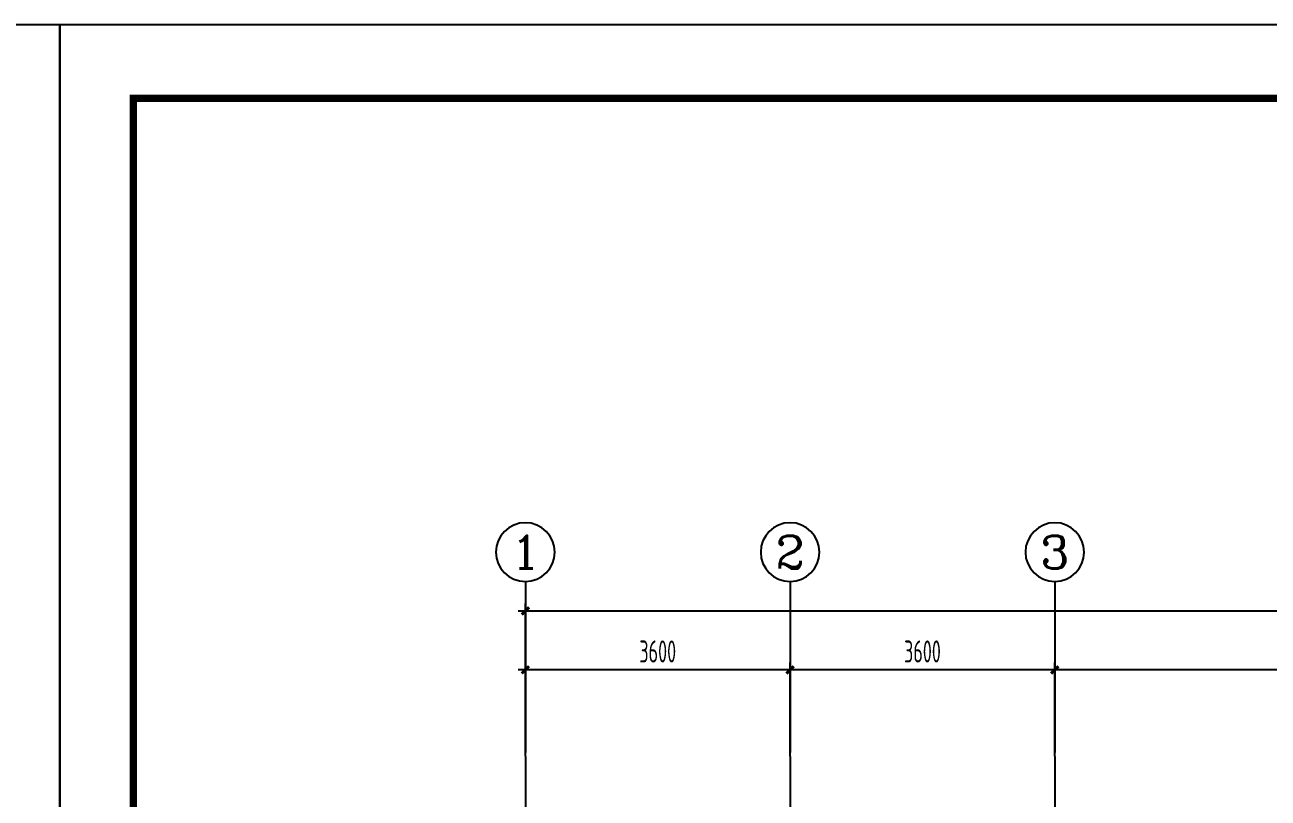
# Model space of a CAD drawing. Extents: x 127019 to 780419, y 327305 to 369305.
# Drawn here: x 245344 to 262252, y 358796 to 369305 of the extents above; entities that cross this region are included whole.
import ezdxf
from ezdxf.enums import TextEntityAlignment as Align

# ---------------------------------------------------------------- set-up
doc = ezdxf.new("R2010")
doc.units = 0
doc.header["$LTSCALE"] = 1000
doc.header["$MEASUREMENT"] = 0
doc.linetypes.add('DOTE', pattern=[2.42, 2, -0.2, 0.02, -0.2])
doc.layers.get('0').update_dxf_attribs({"linetype": 'CONTINUOUS'})
doc.layers.get('Defpoints').update_dxf_attribs({"linetype": 'CONTINUOUS'})
for name, color, linetype in [('AXIS_TEXT', 7, 'CONTINUOUS'), ('DIM', 3, 'CONTINUOUS'), ('DOTE', 8, 'DOTE'), ('PUB_TITLE', 4, 'CONTINUOUS')]:
    doc.layers.add(name, color=color, linetype=linetype)
doc.styles.add('COMPLEX', font='COMPLEX.shx')
doc.styles.add('TSSD_Dimension', font='gbxwxt.shx', dxfattribs={"width": 0.7, "bigfont": 'gbhzfs.shx'})
doc.dimstyles.new('TSSD_100_100', dxfattribs={"dimtxt": 300, "dimasz": 100, "dimexe": 100, "dimexo": 250, "dimgap": 100, "dimtad": 1, "dimdec": 0, "dimzin": 0, "dimdsep": 46, "dimtxsty": 'TSSD_Dimension', "dimblk": 'ARCHTICK', "dimcen": 0, "dimdle": 100, "dimclrt": 7, "dimadec": 0, "dimazin": 0, "dimtfac": 1, "dimtdec": 0, "dimtix": 1, "dimtmove": 2, "dimatfit": 3, "dimfxl": 0, "dimtolj": 1, "dimtzin": 0, "dimarcsym": 0})

# ---------------------------------------------------------------- blocks, each defined once
blk = doc.blocks.new('_axiso')
blk.add_circle((0, 0), 0.5)
at = {"layer": 'AXIS_TEXT', "style": 'COMPLEX', "width": 1.041667}
blk.add_attdef('A', text='', height=0.56, dxfattribs=at).set_placement((-0.25, -0.28), (0.25, -0.28), align=Align.FIT)
blk = doc.blocks.new('_ArchTick')
at = {"color": 0, "linetype": 'ByBlock', "const_width": 0.4}
blk.add_lwpolyline([(-0.5, -0.5), (0.5, 0.5)], dxfattribs=at)
blk = doc.blocks.new('*D259')
at = {"layer": 'Defpoints', "color": 0, "transparency": 16777216}
for p in [(259351, 360539), (259351, 359114), (266551, 359114)]:
    blk.add_point(p, dxfattribs=at)
at = {"layer": 'DIM', "color": 0, "lineweight": -2, "transparency": 16777216}
for p, q in [((266651, 360539), (259251, 360539)), ((259351, 359364), (259351, 360639)), ((266551, 359364), (266551, 360639))]:
    blk.add_line(p, q, dxfattribs=at)
at = {"layer": 'DIM', "color": 0, "lineweight": -2, "transparency": 16777216, "xscale": 100, "yscale": 100, "zscale": 100, "rotation": 180}
blk.add_blockref('_ArchTick', (259351, 360539), dxfattribs=at)
at = {"layer": 'DIM', "color": 0, "lineweight": -2, "transparency": 16777216, "xscale": 100, "yscale": 100, "zscale": 100}
blk.add_blockref('_ArchTick', (266551, 360539), dxfattribs=at)
at = {"layer": 'DIM', "color": 7, "transparency": 16777216, "insert": (262951, 360789), "char_height": 300, "attachment_point": 5, "style": 'TSSD_Dimension'}
blk.add_mtext('\\A1;7200', dxfattribs=at)
blk = doc.blocks.new('*D260')
at = {"layer": 'Defpoints', "color": 0, "transparency": 16777216}
for p in [(255751, 360539), (255751, 359114), (259351, 359114)]:
    blk.add_point(p, dxfattribs=at)
at = {"layer": 'DIM', "color": 0, "lineweight": -2, "transparency": 16777216}
for p, q in [((259451, 360539), (255651, 360539)), ((255751, 359364), (255751, 360639)), ((259351, 359364), (259351, 360639))]:
    blk.add_line(p, q, dxfattribs=at)
at = {"layer": 'DIM', "color": 0, "lineweight": -2, "transparency": 16777216, "xscale": 100, "yscale": 100, "zscale": 100, "rotation": 180}
blk.add_blockref('_ArchTick', (255751, 360539), dxfattribs=at)
at = {"layer": 'DIM', "color": 0, "lineweight": -2, "transparency": 16777216, "xscale": 100, "yscale": 100, "zscale": 100}
blk.add_blockref('_ArchTick', (259351, 360539), dxfattribs=at)
at = {"layer": 'DIM', "color": 7, "transparency": 16777216, "insert": (257551, 360789), "char_height": 300, "attachment_point": 5, "style": 'TSSD_Dimension'}
blk.add_mtext('\\A1;3600', dxfattribs=at)
blk = doc.blocks.new('*D261')
at = {"layer": 'Defpoints', "color": 0, "transparency": 16777216}
for p in [(252151, 360539), (252151, 359114), (255751, 359114)]:
    blk.add_point(p, dxfattribs=at)
at = {"layer": 'DIM', "color": 0, "lineweight": -2, "transparency": 16777216}
for p, q in [((255851, 360539), (252051, 360539)), ((252151, 359364), (252151, 360639)), ((255751, 359364), (255751, 360639))]:
    blk.add_line(p, q, dxfattribs=at)
at = {"layer": 'DIM', "color": 0, "lineweight": -2, "transparency": 16777216, "xscale": 100, "yscale": 100, "zscale": 100, "rotation": 180}
blk.add_blockref('_ArchTick', (252151, 360539), dxfattribs=at)
at = {"layer": 'DIM', "color": 0, "lineweight": -2, "transparency": 16777216, "xscale": 100, "yscale": 100, "zscale": 100}
blk.add_blockref('_ArchTick', (255751, 360539), dxfattribs=at)
at = {"layer": 'DIM', "color": 7, "transparency": 16777216, "insert": (253951, 360789), "char_height": 300, "attachment_point": 5, "style": 'TSSD_Dimension'}
blk.add_mtext('\\A1;3600', dxfattribs=at)
blk = doc.blocks.new('*D262')
at = {"layer": 'Defpoints', "color": 0, "transparency": 16777216}
for p in [(252151, 361339), (252151, 359114), (298951, 359114)]:
    blk.add_point(p, dxfattribs=at)
at = {"layer": 'DIM', "color": 0, "lineweight": -2, "transparency": 16777216}
for p, q in [((299051, 361339), (252051, 361339)), ((252151, 359364), (252151, 361439)), ((298951, 359364), (298951, 361439))]:
    blk.add_line(p, q, dxfattribs=at)
at = {"layer": 'DIM', "color": 0, "lineweight": -2, "transparency": 16777216, "xscale": 100, "yscale": 100, "zscale": 100}
for p, rotation in [((252151, 361339), 179.9999999999991), ((298951, 361339), 359.9999999999991)]:
    blk.add_blockref('_ArchTick', p, dxfattribs=dict(at, rotation=rotation))
at = {"layer": 'DIM', "color": 7, "transparency": 16777216, "insert": (275551, 361589), "char_height": 300, "attachment_point": 5, "style": 'TSSD_Dimension'}
blk.add_mtext('\\A1;46800', dxfattribs=at)

msp = doc.modelspace()

# ---------------------------------------------------------------- linework, layer by layer
at = {"layer": 'DIM'}
for p, q in [((252151.2, 361738.8), (252151.2, 359413.8)), ((255751.2, 361738.8), (255751.2, 359413.8)), ((259351.2, 361738.8), (259351.2, 359413.8))]:
    msp.add_line(p, q, dxfattribs=at)
at = {"layer": 'DOTE'}
for p, q in [((252151.2, 359363.8), (252151.2, 337543.4)), ((255751.2, 359363.8), (255751.2, 349653.6)), ((259351.2, 359363.8), (259351.2, 337543.4))]:
    msp.add_line(p, q, dxfattribs=at)
at = {"layer": 'PUB_TITLE'}
for points in [[(186419.2, 327305.3), (245819.2, 327305.3), (245819.2, 369305.3), (186419.2, 369305.3)], [(245819.2, 327305.3), (305219.2, 327305.3), (305219.2, 369305.3), (245819.2, 369305.3)]]:
    msp.add_lwpolyline(points, close=True, dxfattribs=at)
at = {"layer": 'PUB_TITLE', "const_width": 100}
msp.add_lwpolyline([(246819.2, 328305.3), (304219.2, 328305.3), (304219.2, 368305.3), (246819.2, 368305.3)], close=True, dxfattribs=at)

# ---------------------------------------------------------------- block references
at = {"layer": 'DIM'}
ref = msp.add_blockref('_axiso', (252151.2, 362138.8), dxfattribs=dict(at, xscale=-800, yscale=800, zscale=800, rotation=180))
ref.add_attrib('A', '1', dxfattribs={"layer": 'AXIS_TEXT', "height": 448, "style": 'COMPLEX', "width": 2.083333}).set_placement((251951.2, 361914.8), (252351.2, 361914.8), align=Align.FIT)
ref = msp.add_blockref('_axiso', (255751.2, 362138.8), dxfattribs=dict(at, xscale=-800, yscale=800, zscale=800, rotation=180))
ref.add_attrib('A', '2', dxfattribs={"layer": 'AXIS_TEXT', "height": 448, "style": 'COMPLEX', "width": 1.339286}).set_placement((255551.2, 361914.8), (255951.2, 361914.8), align=Align.FIT)
ref = msp.add_blockref('_axiso', (259351.2, 362138.8), dxfattribs=dict(at, xscale=-800, yscale=800, zscale=800, rotation=180))
ref.add_attrib('A', '3', dxfattribs={"layer": 'AXIS_TEXT', "height": 448, "style": 'COMPLEX', "width": 1.339286}).set_placement((259151.2, 361914.8), (259551.2, 361914.8), align=Align.FIT)

# ---------------------------------------------------------------- dimensions: what is measured, and where the dimension line sits
dim = msp.add_aligned_dim(p1=(298951.2, 359113.8), p2=(252151.2, 359113.8), distance=-2225, dimstyle='TSSD_100_100', dxfattribs=at)
dim.commit()
dim.dimension.update_dxf_attribs({"geometry": '*D262', "text_midpoint": (275551.2, 361588.8)})
for base, p1, p2, picture, middle in [((252151.2, 360538.8), (255751.2, 359113.8), (252151.2, 359113.8), '*D261', (253951.2, 360788.8)), ((255751.2, 360538.8), (259351.2, 359113.8), (255751.2, 359113.8), '*D260', (257551.2, 360788.8)), ((259351.2, 360538.8), (266551.2, 359113.8), (259351.2, 359113.8), '*D259', (262951.2, 360788.8))]:
    dim = msp.add_linear_dim(base=base, p1=p1, p2=p2, dimstyle='TSSD_100_100', dxfattribs=at)
    dim.commit()
    dim.dimension.update_dxf_attribs({"geometry": picture, "text_midpoint": middle})

doc.saveas('drawing.dxf')
